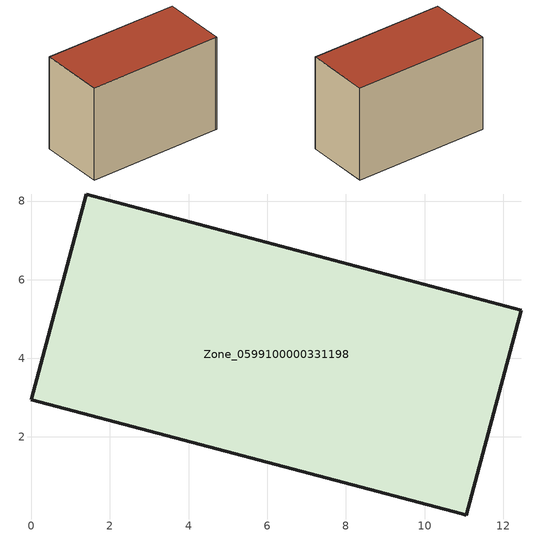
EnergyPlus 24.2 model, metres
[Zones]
Zone_0599100000331198
 floor ground (C_G): 10.95,0.05 0,2.95 1.4,8.18 12.46,5.23 11.06,0.02 z0
 wall outside (C_F): 12.46,5.23 1.4,8.18 0,2.95 10.95,0.05 11.06,0.02 12.46,5.23 z0:8.05
 roof outside (C_R): 0,2.95 10.95,0.05 11.06,0.02 12.46,5.23 1.4,8.18 z8.05
[BUILDING]
Pand.0599100000331198: North Axis=0; Terrain=City; Loads Convergence Tolerance Value=0.04; Temperature Convergence Tolerance Value=0.4; Solar Distribution=FullExterior; Maximum Number of Warmup Days=25; Minimum Number of Warmup Days=1
[Site:Location]
Rotterdam.The.Hague.AP_ZH_NLD Design_Conditions: Latitude=51.96; Longitude=4.45; Time Zone=1; Elevation=-4.5
[SITE:GROUNDTEMPERATURE:BUILDINGSURFACE]
18, 18, 18, 18, 18, 18, 18, 18, 18, 18, 18, 18
[MATERIAL] Thermal Absorptance=0.9; Solar Absorptance=0.7; Visible Absorptance=0.7
Name | Roughness | Thickness | Conductivity | Density | Specific Heat
G.TI.1975-1991 | MediumSmooth | 0.15 | 0.288461 | 540 | 1210
F.TI.1975-1991 | Rough | 0.3 | 0.230769 | 1920 | 840
R.TI.1975-1991 | MediumRough | 0.2 | 0.153846 | 1500 | 1000
[CONSTRUCTION]
C_G: G.TI.1975-1991
C_F: F.TI.1975-1991
C_R: R.TI.1975-1991
[ZONE]
Zone_0599100000331198: Type=1; Multiplier=1; Ceiling Height=Autocalculate; Volume=Autocalculate; Floor Area=autocalculate; Part of Total Floor Area=Yes
[ZONEINFILTRATION:DESIGNFLOWRATE]
Infil_Zone_0599100000331198: Zone or ZoneList or Space or SpaceList=Zone_0599100000331198; Schedule=AlwaysOn; Design Flow Rate Calculation Method=Flow/Area; Flow Rate per Floor Area=0.003; Constant Term Coefficient=1; Temperature Term Coefficient=0; Velocity Term Coefficient=0; Velocity Squared Term Coefficient=0
[HVACTEMPLATE:ZONE:IDEALLOADSAIRSYSTEM]
Zone_0599100000331198: Maximum Heating Supply Air Temperature=50; Minimum Cooling Supply Air Temperature=13; Maximum Heating Supply Air Humidity Ratio=0.0156; Minimum Cooling Supply Air Humidity Ratio=0.0077; Heating Limit=NoLimit; Cooling Limit=NoLimit; Dehumidification Control Type=ConstantSensibleHeatRatio; Cooling Sensible Heat Ratio=0.7; Dehumidification Setpoint=60; Humidification Control Type=None; Humidification Setpoint=30; Outdoor Air Method=None; Outdoor Air Flow Rate per Person=0.00944; Outdoor Air Flow Rate per Zone Floor Area=0; Outdoor Air Flow Rate per Zone=0; Demand Controlled Ventilation Type=None; Outdoor Air Economizer Type=NoEconomizer; Heat Recovery Type=None; Sensible Heat Recovery Effectiveness=0.7; Latent Heat Recovery Effectiveness=0.65
[ZONECONTROL:THERMOSTAT]
ThermostatControl_Zone_0599100000331198: Zone or ZoneList=Zone_0599100000331198; Control Type Schedule=DualSetpointControlType; Control 1=Thermostat_Zone_0599100000331198; Temperature Difference Between Cutout And Setpoint=0
[THERMOSTATSETPOINT:DUALSETPOINT]
Thermostat_Zone_0599100000331198: Heating Setpoint Temperature Schedule=HeatingSetpoint_Zone_0599100000331198; Cooling Setpoint Temperature Schedule=CoolingSetpoint_Zone_0599100000331198
[SCHEDULE:COMPACT]
HeatingSetpoint_Zone_0599100000331198: Through: 12/31, For: AllDays, Until: 24:00, 21
CoolingSetpoint_Zone_0599100000331198: Through: 12/31, For: AllDays, Until: 24:00, 24
DualSetpointControlType: Through: 12/31, For: AllDays, Until: 24:00, 4
AlwaysOn: Through: 12/31, For: AllDays, Until: 24:00, 1
